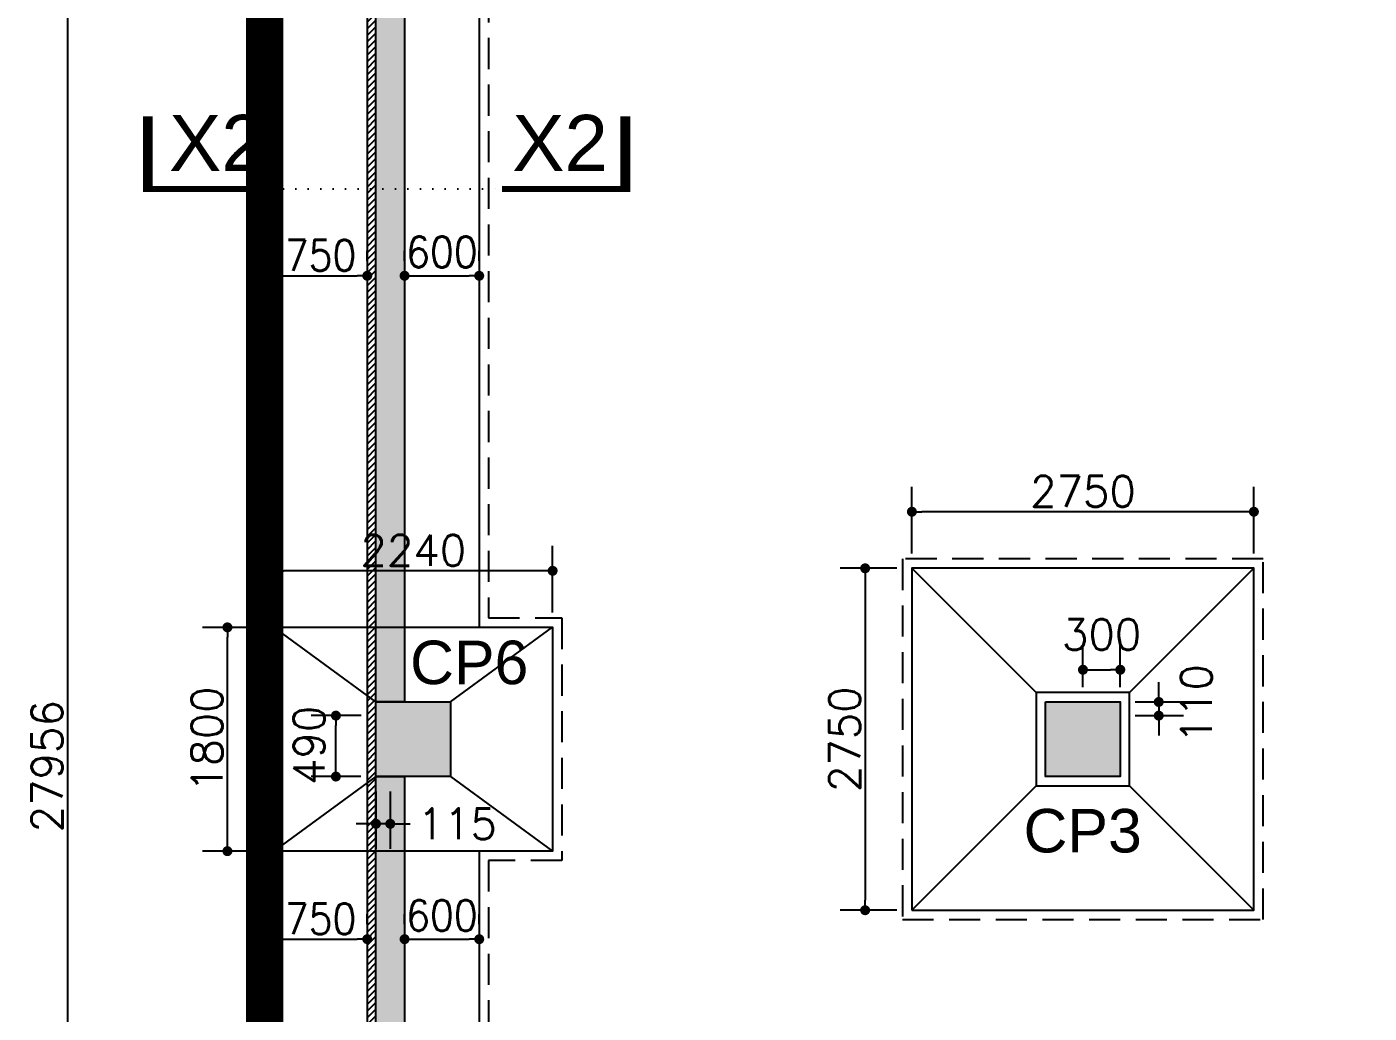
# Model space of a CAD drawing. Extents: x -200722 to 834823, y -494970 to 88783.
# Drawn here: x 452910 to 463699, y 36136 to 44069 of the extents above; entities that cross this region are included whole.
import ezdxf
from ezdxf.enums import TextEntityAlignment as Align

# ---------------------------------------------------------------- set-up
doc = ezdxf.new("R2010")
doc.units = 0
doc.header["$LTSCALE"] = 100
doc.header["$MEASUREMENT"] = 0
doc.header["$PDMODE"] = 34
doc.linetypes.add('DOT', pattern=[0.25, 0, -0.25])
doc.linetypes.add('HIDDEN', pattern=[0.375, 0.25, -0.125])
doc.layers.get('0').update_dxf_attribs({"linetype": 'CONTINUOUS'})
doc.layers.get('DEFPOINTS').update_dxf_attribs({"linetype": 'CONTINUOUS'})
for name, color, linetype in [('BEAM', 4, 'CONTINUOUS'), ('COL', 150, 'CONTINUOUS'), ('DIM', 3, 'CONTINUOUS'), ('F_EXEC', 3, 'HIDDEN'), ('F_FTG1', 11, 'CONTINUOUS'), ('RCCWALL', 6, 'CONTINUOUS'), ('TEXT', 2, 'CONTINUOUS')]:
    doc.layers.add(name, color=color, linetype=linetype)
doc.layers.add('HATCH', color=252, linetype='CONTINUOUS', lineweight=30)
doc.styles.add('AR', font='arial.ttf')
doc.styles.add('ROMANS', font='romans.shx')
doc.styles.get("Standard").update_dxf_attribs({"font": 'simplex.shx'})
doc.styles.add('TIMES-N', font='arial.ttf')
doc.dimstyles.new('STANDARD$0', dxfattribs={"dimtxt": 2.5, "dimasz": 2.5, "dimexe": 2, "dimexo": 0.7, "dimgap": 0.9, "dimtad": 1, "dimdec": 0, "dimdsep": 46, "dimtxsty": 'ROMANS', "dimcen": 0.09, "dimclrd": 4, "dimclre": 4, "dimclrt": 3, "dimadec": 0, "dimazin": 0, "dimtfac": 1, "dimtdec": 0, "dimtmove": 0, "dimatfit": 3, "dimfxl": 1, "dimtolj": 1, "dimtzin": 0, "dimarcsym": 0})

# ---------------------------------------------------------------- blocks, each defined once
blk = doc.blocks.new('DOT')
at = {"color": 0, "linetype": 'ByBlock'}
blk.add_line((-0.5, 0), (-1, 0), dxfattribs=at)
at = {"color": 0, "linetype": 'ByBlock', "const_width": 0.5}
blk.add_lwpolyline([(-0.25, 0, 1), (0.25, 0, 1)], format="xyb", close=True, dxfattribs=at)
blk = doc.blocks.new('*D2651')
at = {"layer": 'BEAM', "color": 0, "lineweight": -2, "transparency": 16777216}
for p, q in [((461399, 38759), (461399, 39098)), ((461699, 38759), (461699, 39098)), ((461479, 38898), (461619, 38898))]:
    blk.add_line(p, q, dxfattribs=at)
at = {"layer": 'DEFPOINTS', "color": 0, "lineweight": -3, "ltscale": 0.4, "transparency": 16777216}
for p in [(461699, 38898), (461399, 38639), (461699, 38639)]:
    blk.add_point(p, dxfattribs=at)
at = {"layer": 'BEAM', "color": 0, "lineweight": -2, "ltscale": 0.4, "transparency": 16777216, "xscale": 80, "yscale": 80, "zscale": 80, "rotation": 180}
blk.add_blockref('DOT', (461399, 38898), dxfattribs=at)
at = {"layer": 'BEAM', "color": 0, "lineweight": -2, "ltscale": 0.4, "transparency": 16777216, "xscale": 80, "yscale": 80, "zscale": 80}
blk.add_blockref('DOT', (461699, 38898), dxfattribs=at)
at = {"layer": 'BEAM', "color": 0, "ltscale": 0.4, "transparency": 16777216, "insert": (461549, 39182), "char_height": 248, "attachment_point": 5}
blk.add_mtext('\\A1;300', dxfattribs=at)
blk = doc.blocks.new('_DOT')
at = {"color": 0, "linetype": 'ByBlock'}
blk.add_line((-0.5, 0), (-1, 0), dxfattribs=at)
at = {"color": 0, "linetype": 'ByBlock', "const_width": 0.5}
blk.add_lwpolyline([(-0.25, 0, 1), (0.25, 0, 1)], format="xyb", close=True, dxfattribs=at)
blk = doc.blocks.new('*D2652')
at = {"layer": 'BEAM', "color": 0, "lineweight": -2, "transparency": 16777216}
for p, q in [((462008, 38719), (462008, 38799)), ((461819, 38639), (462208, 38639)), ((462008, 38639), (462008, 38529)), ((461819, 38529), (462208, 38529)), ((462008, 38449), (462008, 38369))]:
    blk.add_line(p, q, dxfattribs=at)
at = {"layer": 'DEFPOINTS', "color": 0, "lineweight": -3, "ltscale": 0.4, "transparency": 16777216}
for p in [(461699, 38639), (461699, 38529), (462008, 38529)]:
    blk.add_point(p, dxfattribs=at)
at = {"layer": 'BEAM', "color": 0, "lineweight": -2, "ltscale": 0.4, "transparency": 16777216, "xscale": 80, "yscale": 80, "zscale": 80}
for p, rotation in [((462008, 38639), 270), ((462008, 38529), 90)]:
    blk.add_blockref('DOT', p, dxfattribs=dict(at, rotation=rotation))
at = {"layer": 'BEAM', "color": 0, "ltscale": 0.4, "transparency": 16777216, "insert": (462310, 38624), "char_height": 248, "attachment_point": 5, "rotation": 90}
blk.add_mtext('\\A1;110', dxfattribs=at)
blk = doc.blocks.new('*D2738')
at = {"layer": 'BEAM', "color": 0, "lineweight": -2, "transparency": 16777216}
for p, q in [((454896, 36851), (454896, 36931)), ((455646, 36851), (455646, 36931)), ((454976, 36731), (455566, 36731))]:
    blk.add_line(p, q, dxfattribs=at)
at = {"layer": 'DEFPOINTS', "color": 0, "lineweight": -3, "ltscale": 0.4, "transparency": 16777216}
for p in [(454896, 36731), (455646, 36731), (455646, 36731)]:
    blk.add_point(p, dxfattribs=at)
at = {"layer": 'BEAM', "color": 0, "lineweight": -2, "ltscale": 0.4, "transparency": 16777216, "xscale": 80, "yscale": 80, "zscale": 80, "rotation": 180}
blk.add_blockref('DOT', (454896, 36731), dxfattribs=at)
at = {"layer": 'BEAM', "color": 0, "lineweight": -2, "ltscale": 0.4, "transparency": 16777216, "xscale": 80, "yscale": 80, "zscale": 80}
blk.add_blockref('DOT', (455646, 36731), dxfattribs=at)
at = {"layer": 'BEAM', "color": 0, "ltscale": 0.4, "transparency": 16777216, "insert": (455271, 36895), "char_height": 248, "attachment_point": 5}
blk.add_mtext('\\A1;{\\W0.9;750}', dxfattribs=at)
blk = doc.blocks.new('*D2739')
at = {"layer": 'BEAM', "color": 0, "lineweight": -2, "transparency": 16777216}
for p, q in [((455946, 36851), (455946, 36931)), ((456546, 36851), (456546, 36931)), ((456026, 36731), (456466, 36731))]:
    blk.add_line(p, q, dxfattribs=at)
at = {"layer": 'DEFPOINTS', "color": 0, "lineweight": -3, "ltscale": 0.4, "transparency": 16777216}
for p in [(455946, 36731), (456546, 36731), (456546, 36731)]:
    blk.add_point(p, dxfattribs=at)
at = {"layer": 'BEAM', "color": 0, "lineweight": -2, "ltscale": 0.4, "transparency": 16777216, "xscale": 80, "yscale": 80, "zscale": 80, "rotation": 180}
blk.add_blockref('DOT', (455946, 36731), dxfattribs=at)
at = {"layer": 'BEAM', "color": 0, "lineweight": -2, "ltscale": 0.4, "transparency": 16777216, "xscale": 80, "yscale": 80, "zscale": 80}
blk.add_blockref('DOT', (456546, 36731), dxfattribs=at)
at = {"layer": 'BEAM', "color": 0, "ltscale": 0.4, "transparency": 16777216, "insert": (456246, 36922), "char_height": 248, "attachment_point": 5}
blk.add_mtext('\\A1;{\\W0.9;600}', dxfattribs=at)
blk = doc.blocks.new('*D2827')
at = {"layer": 'BEAM', "color": 0, "lineweight": -2, "transparency": 16777216}
for p, q in [((455716, 37920), (455716, 37459)), ((455831, 37919), (455831, 37459)), ((455636, 37659), (455556, 37659)), ((455831, 37659), (455716, 37659)), ((455911, 37659), (455991, 37659))]:
    blk.add_line(p, q, dxfattribs=at)
at = {"layer": 'DEFPOINTS', "color": 0, "lineweight": -3, "ltscale": 0.4, "transparency": 16777216}
for p in [(455716, 38040), (455831, 38039), (455716, 37659)]:
    blk.add_point(p, dxfattribs=at)
at = {"layer": 'BEAM', "color": 0, "lineweight": -2, "ltscale": 0.4, "transparency": 16777216, "xscale": 80, "yscale": 80, "zscale": 80}
blk.add_blockref('DOT', (455716, 37659), dxfattribs=at)
at = {"layer": 'BEAM', "color": 0, "lineweight": -2, "ltscale": 0.4, "transparency": 16777216, "xscale": 80, "yscale": 80, "zscale": 80, "rotation": 180}
blk.add_blockref('DOT', (455831, 37659), dxfattribs=at)
at = {"layer": 'BEAM', "color": 0, "ltscale": 0.4, "transparency": 16777216, "insert": (456369, 37659), "char_height": 248, "attachment_point": 5}
blk.add_mtext('\\A1;115', dxfattribs=at)
blk = doc.blocks.new('*D2828')
at = {"layer": 'BEAM', "color": 0, "lineweight": -2, "transparency": 16777216}
for p, q in [((455596, 38529), (455194, 38529)), ((455394, 38119), (455394, 38449)), ((455595, 38039), (455194, 38039))]:
    blk.add_line(p, q, dxfattribs=at)
at = {"layer": 'DEFPOINTS', "color": 0, "lineweight": -3, "ltscale": 0.4, "transparency": 16777216}
for p in [(455394, 38529), (455716, 38529), (455715, 38039)]:
    blk.add_point(p, dxfattribs=at)
at = {"layer": 'BEAM', "color": 0, "lineweight": -2, "ltscale": 0.4, "transparency": 16777216, "xscale": 80, "yscale": 80, "zscale": 80}
for p, rotation in [((455394, 38529), 90), ((455394, 38039), 270)]:
    blk.add_blockref('DOT', p, dxfattribs=dict(at, rotation=rotation))
at = {"layer": 'BEAM', "color": 0, "ltscale": 0.4, "transparency": 16777216, "insert": (455178, 38290), "char_height": 248, "attachment_point": 5, "rotation": 90}
blk.add_mtext('\\A1;490', dxfattribs=at)
blk = doc.blocks.new('*D2829')
at = {"layer": 'BEAM', "color": 0, "lineweight": -2, "transparency": 16777216}
for p, q in [((454896, 39359), (454896, 39894)), ((457136, 39359), (457136, 39894)), ((457056, 39694), (454976, 39694))]:
    blk.add_line(p, q, dxfattribs=at)
at = {"layer": 'DEFPOINTS', "color": 0, "lineweight": -3, "ltscale": 0.4, "transparency": 16777216}
for p in [(454896, 39694), (454896, 39239), (457136, 39239)]:
    blk.add_point(p, dxfattribs=at)
at = {"layer": 'BEAM', "color": 0, "lineweight": -2, "ltscale": 0.4, "transparency": 16777216, "xscale": 80, "yscale": 80, "zscale": 80, "rotation": 180}
blk.add_blockref('DOT', (454896, 39694), dxfattribs=at)
at = {"layer": 'BEAM', "color": 0, "lineweight": -2, "ltscale": 0.4, "transparency": 16777216, "xscale": 80, "yscale": 80, "zscale": 80}
blk.add_blockref('DOT', (457136, 39694), dxfattribs=at)
at = {"layer": 'BEAM', "color": 0, "ltscale": 0.4, "transparency": 16777216, "insert": (456016, 39858), "char_height": 248, "attachment_point": 5}
blk.add_mtext('\\A1;2240', dxfattribs=at)
blk = doc.blocks.new('*D2830')
at = {"layer": 'BEAM', "color": 0, "lineweight": -2, "transparency": 16777216}
for p, q in [((454776, 39239), (454322, 39239)), ((454522, 37519), (454522, 39159)), ((454776, 37439), (454322, 37439))]:
    blk.add_line(p, q, dxfattribs=at)
at = {"layer": 'DEFPOINTS', "color": 0, "lineweight": -3, "ltscale": 0.4, "transparency": 16777216}
for p in [(454522, 39239), (454896, 39239), (454896, 37439)]:
    blk.add_point(p, dxfattribs=at)
at = {"layer": 'BEAM', "color": 0, "lineweight": -2, "ltscale": 0.4, "transparency": 16777216, "xscale": 80, "yscale": 80, "zscale": 80}
for p, rotation in [((454522, 39239), 90), ((454522, 37439), 270)]:
    blk.add_blockref('DOT', p, dxfattribs=dict(at, rotation=rotation))
at = {"layer": 'BEAM', "color": 0, "ltscale": 0.4, "transparency": 16777216, "insert": (454358, 38339), "char_height": 248, "attachment_point": 5, "rotation": 90}
blk.add_mtext('\\A1;1800', dxfattribs=at)
blk = doc.blocks.new('*D2895')
at = {"layer": 'BEAM', "color": 0, "lineweight": -2, "transparency": 16777216}
for p, q in [((454896, 42187), (454896, 42267)), ((455646, 42187), (455646, 42267)), ((454976, 42067), (455566, 42067))]:
    blk.add_line(p, q, dxfattribs=at)
at = {"layer": 'DEFPOINTS', "color": 0, "lineweight": -3, "ltscale": 0.4, "transparency": 16777216}
for p in [(454896, 42067), (455646, 42067), (455646, 42067)]:
    blk.add_point(p, dxfattribs=at)
at = {"layer": 'BEAM', "color": 0, "lineweight": -2, "ltscale": 0.4, "transparency": 16777216, "xscale": 80, "yscale": 80, "zscale": 80, "rotation": 180}
blk.add_blockref('DOT', (454896, 42067), dxfattribs=at)
at = {"layer": 'BEAM', "color": 0, "lineweight": -2, "ltscale": 0.4, "transparency": 16777216, "xscale": 80, "yscale": 80, "zscale": 80}
blk.add_blockref('DOT', (455646, 42067), dxfattribs=at)
at = {"layer": 'BEAM', "color": 0, "ltscale": 0.4, "transparency": 16777216, "insert": (455271, 42231), "char_height": 248, "attachment_point": 5}
blk.add_mtext('\\A1;{\\W0.9;750}', dxfattribs=at)
blk = doc.blocks.new('*D2896')
at = {"layer": 'BEAM', "color": 0, "lineweight": -2, "transparency": 16777216}
for p, q in [((455946, 42187), (455946, 42267)), ((456546, 42187), (456546, 42267)), ((456026, 42067), (456466, 42067))]:
    blk.add_line(p, q, dxfattribs=at)
at = {"layer": 'DEFPOINTS', "color": 0, "lineweight": -3, "ltscale": 0.4, "transparency": 16777216}
for p in [(455946, 42067), (456546, 42067), (456546, 42067)]:
    blk.add_point(p, dxfattribs=at)
at = {"layer": 'BEAM', "color": 0, "lineweight": -2, "ltscale": 0.4, "transparency": 16777216, "xscale": 80, "yscale": 80, "zscale": 80, "rotation": 180}
blk.add_blockref('DOT', (455946, 42067), dxfattribs=at)
at = {"layer": 'BEAM', "color": 0, "lineweight": -2, "ltscale": 0.4, "transparency": 16777216, "xscale": 80, "yscale": 80, "zscale": 80}
blk.add_blockref('DOT', (456546, 42067), dxfattribs=at)
at = {"layer": 'BEAM', "color": 0, "ltscale": 0.4, "transparency": 16777216, "insert": (456246, 42258), "char_height": 248, "attachment_point": 5}
blk.add_mtext('\\A1;{\\W0.9;600}', dxfattribs=at)
blk = doc.blocks.new('*D2911')
at = {"layer": 'BEAM', "color": 0, "lineweight": -2, "transparency": 16777216}
for p, q in [((460024, 39834), (460024, 40369)), ((462773, 39834), (462773, 40369)), ((462693, 40169), (460104, 40169))]:
    blk.add_line(p, q, dxfattribs=at)
at = {"layer": 'DEFPOINTS', "color": 0, "lineweight": -3, "ltscale": 0.4, "transparency": 16777216}
for p in [(460024, 40169), (460024, 39714), (462773, 39714)]:
    blk.add_point(p, dxfattribs=at)
at = {"layer": 'BEAM', "color": 0, "lineweight": -2, "ltscale": 0.4, "transparency": 16777216, "xscale": 80, "yscale": 80, "zscale": 80, "rotation": 180}
blk.add_blockref('DOT', (460024, 40169), dxfattribs=at)
at = {"layer": 'BEAM', "color": 0, "lineweight": -2, "ltscale": 0.4, "transparency": 16777216, "xscale": 80, "yscale": 80, "zscale": 80}
blk.add_blockref('DOT', (462773, 40169), dxfattribs=at)
at = {"layer": 'BEAM', "color": 0, "ltscale": 0.4, "transparency": 16777216, "insert": (461399, 40333), "char_height": 248, "attachment_point": 5}
blk.add_mtext('\\A1;2750', dxfattribs=at)
blk = doc.blocks.new('*D2912')
at = {"layer": 'BEAM', "color": 0, "lineweight": -2, "transparency": 16777216}
for p, q in [((459904, 39714), (459448, 39714)), ((459648, 39634), (459648, 37044)), ((459904, 36964), (459448, 36964))]:
    blk.add_line(p, q, dxfattribs=at)
at = {"layer": 'DEFPOINTS', "color": 0, "lineweight": -3, "ltscale": 0.4, "transparency": 16777216}
for p in [(460024, 39714), (459648, 36964), (460024, 36964)]:
    blk.add_point(p, dxfattribs=at)
at = {"layer": 'BEAM', "color": 0, "lineweight": -2, "ltscale": 0.4, "transparency": 16777216, "xscale": 80, "yscale": 80, "zscale": 80}
for p, rotation in [((459648, 39714), 90), ((459648, 36964), 270)]:
    blk.add_blockref('DOT', p, dxfattribs=dict(at, rotation=rotation))
at = {"layer": 'BEAM', "color": 0, "ltscale": 0.4, "transparency": 16777216, "insert": (459484, 38339), "char_height": 248, "attachment_point": 5, "rotation": 90}
blk.add_mtext('\\A1;2750', dxfattribs=at)
blk = doc.blocks.new('*D2917')
at = {"layer": 'BEAM', "color": 0, "lineweight": -2, "transparency": 16777216}
for p, q in [((454987, 52100), (453036, 52100)), ((453236, 52020), (453236, 24224)), ((455284, 24144), (453036, 24144))]:
    blk.add_line(p, q, dxfattribs=at)
at = {"layer": 'DEFPOINTS', "color": 0, "lineweight": -3, "ltscale": 0.4, "transparency": 16777216}
for p in [(455107, 52100), (453236, 24144), (455404, 24144)]:
    blk.add_point(p, dxfattribs=at)
at = {"layer": 'BEAM', "color": 0, "lineweight": -2, "ltscale": 0.4, "transparency": 16777216, "xscale": 80, "yscale": 80, "zscale": 80}
for p, rotation in [((453236, 52100), 90), ((453236, 24144), 270)]:
    blk.add_blockref('DOT', p, dxfattribs=dict(at, rotation=rotation))
at = {"layer": 'BEAM', "color": 0, "ltscale": 0.4, "transparency": 16777216, "insert": (453072, 38122), "char_height": 248, "attachment_point": 5, "rotation": 90}
blk.add_mtext('\\A1;27956', dxfattribs=at)

msp = doc.modelspace()

# ---------------------------------------------------------------- hatches: boundary and pattern name
at = {"layer": 'DIM', "ltscale": 0.4}
h = msp.add_hatch(dxfattribs=at)
h.set_pattern_fill('ANSI31', color=256, scale=300, style=0)
h.set_pattern_definition([(45, (191292.92, 0), (-26.5165043, 26.5165043), [])])
h.paths.add_polyline_path([(455715.5, 51274.9), (455645.5, 51274.9), (455645.5, 25039.4), (455715.5, 25039.4)])
at = {"layer": 'HATCH', "lineweight": -3, "ltscale": 0.4}
for points in [[(455715.5, 45404.4), (455945.5, 45404.4), (455945.5, 38639.4), (455715.5, 38639.4)], [(455715.5, 38039.4), (455945.5, 38039.4), (455945.5, 31909.4), (455715.5, 31909.4)]]:
    msp.add_hatch(color=256, dxfattribs=at).paths.add_polyline_path(points)
at = {"layer": 'HATCH', "ltscale": 0.4}
for points in [[(455715.5, 38639.4), (456315.5, 38639.4), (456315.5, 38039.4), (455715.5, 38039.4)], [(461098.5, 38639.4), (461698.5, 38639.4), (461698.5, 38039.4), (461098.5, 38039.4)]]:
    msp.add_hatch(color=256, dxfattribs=at).paths.add_polyline_path(points)

# ---------------------------------------------------------------- linework, layer by layer
at = {"color": 1, "linetype": 'DOT', "ltscale": 4}
msp.add_line((454871.5, 42765.1, 7446.6), (456730.1, 42765.1, 7446.6), dxfattribs=at)
at = {"color": 5, "lineweight": -3, "ltscale": 0.4, "const_width": 300, "elevation": 7446.6}
msp.add_lwpolyline([(454820.5, 52099.9), (518279.5, 52099.9), (518279.5, 24144.4), (454820.5, 24143.9), (454820.5, 52099.9)], dxfattribs=at)
at = {"layer": 'COL', "ltscale": 500, "elevation": 7446.6}
for points in [[(455715.5, 38639.4), (456315.5, 38639.4), (456315.5, 38039.4), (455715.5, 38039.4), (455715.5, 38639.4)], [(461098.5, 38639.4), (461698.5, 38639.4), (461698.5, 38039.4), (461098.5, 38039.4), (461098.5, 38639.4)]]:
    msp.add_lwpolyline(points, dxfattribs=at)
at = {"layer": 'DIM', "color": 1, "elevation": 7446.6}
for points in [[(453882.3, 43348.2, 80, 80, 0), (453882.3, 42765.1, 50, 50, 0), (454871.5, 42765.1, 50, 50, 0)], [(457719.3, 43348.2, 80, 80, 0), (457719.3, 42765.1, 50, 50, 0), (456730.1, 42765.1, 50, 50, 0)]]:
    msp.add_lwpolyline(points, format="xyseb", dxfattribs=at)
at = {"layer": 'F_EXEC', "ltscale": 10}
for p, q in [((454820.5, 25814.4, 7446.6), (454820.5, 52099.9, 7446.6)), ((456620.5, 44729.4, 7446.6), (456620.5, 39314.4, 7446.6)), ((456620.5, 37364.4, 7446.6), (456620.5, 32584.4, 7446.6))]:
    msp.add_line(p, q, dxfattribs=at)
at = {"layer": 'F_EXEC', "ltscale": 10, "elevation": 7446.6}
msp.add_lwpolyline([(459948.5, 36889.4), (462848.5, 36889.4), (462848.5, 39789.4), (459948.5, 39789.4)], close=True, dxfattribs=at)
msp.add_lwpolyline([(456620.5, 39314.4), (457210.5, 39314.4), (457210.5, 37364.4), (456620.5, 37364.4)], dxfattribs=at)
at = {"layer": 'F_FTG1', "ltscale": 0.4}
for p, q in [((454895.5, 26464.4, 7446.6), (454895.5, 52024.9, 7446.6)), ((456545.5, 44804.4, 7446.6), (456545.5, 39239.4, 7446.6)), ((461023.6, 38714.4, 7446.6), (460023.8, 39714.4, 7446.6)), ((461773.5, 38714.4, 7446.6), (462773.3, 39714.4, 7446.6)), ((455715.5, 38639.4, -2897.2), (454895.5, 39239.4, 7446.6)), ((456315.5, 38639.4, 7446.6), (457135.5, 39239.4, 7446.6)), ((455715.4, 38039.4, -2897.2), (454895.5, 37439.4, 7446.6)), ((456315.5, 38039.4, 7446.6), (457135.5, 37439.4, 7446.6)), ((461023.5, 37964.4, 7446.6), (460023.5, 36964.6, 7446.6)), ((461773.5, 37964.4, 7446.6), (462773.5, 36964.6, 7446.6)), ((456545.5, 37439.4, 7446.6), (456545.5, 32509.4, 7446.6))]:
    msp.add_line(p, q, dxfattribs=at)
at = {"layer": 'F_FTG1', "ltscale": 0.4, "elevation": 7446.6}
for points in [[(460023.5, 36964.4), (462773.5, 36964.4), (462773.5, 39714.4), (460023.5, 39714.4)], [(454895.5, 37439.4), (454895.5, 39239.4), (457135.5, 39239.4), (457135.5, 37439.4)], [(461023.5, 37964.4), (461773.5, 37964.4), (461773.5, 38714.4), (461023.5, 38714.4)]]:
    msp.add_lwpolyline(points, close=True, dxfattribs=at)
at = {"layer": 'RCCWALL', "color": 1, "ltscale": 0.4, "elevation": 7446.6}
msp.add_lwpolyline([(455715.5, 51274.9), (455645.5, 51274.9), (455645.5, 25039.4), (455715.5, 25039.4)], close=True, dxfattribs=at)
at = {"layer": 'RCCWALL', "color": 42, "ltscale": 0.4, "elevation": 7446.6}
for points in [[(455715.5, 45404.4), (455945.5, 45404.4), (455945.5, 38639.4), (455715.5, 38639.4)], [(455715.5, 38039.4), (455945.5, 38039.4), (455945.5, 31909.4), (455715.5, 31909.4)]]:
    msp.add_lwpolyline(points, close=True, dxfattribs=at)

# ---------------------------------------------------------------- texts
at = {"layer": 'TEXT', "style": 'TIMES-N'}
for p in [(454053, 43135.6, 7446.6), (456811.7, 43135.6, 7446.6)]:
    msp.add_text('X2', height=450, dxfattribs=at).set_placement(p, align=Align.MIDDLE_LEFT)
at = {"layer": 'TEXT', "style": 'AR'}
for s, p in [('CP6', (455990.1, 38782.1)), ('CP3', (460921.1, 37428.6, -14893.2))]:
    msp.add_text(s, height=350, dxfattribs=at).set_placement(p)

# ---------------------------------------------------------------- dimensions: what is measured, and where the dimension line sits
at = {"layer": 'BEAM'}
for base, p1, p2, angle, picture, middle in [((453236.3, 24143.9), (455106.6, 52099.9, 7446.6), (455404.3, 24143.9, 5359.4), 90, '*D2917', (453072.3, 38121.9)), ((454895.5, 39693.6), (457135.5, 39239.4, 7446.6), (454895.5, 39239.4, 7446.6), 180, '*D2829', (456015.5, 39857.6)), ((459647.9, 36964.4), (460023.8, 39714.4, 7446.6), (460023.5, 36964.4, 7446.6), 90, '*D2912', (459483.9, 38339.4)), ((454522.3, 39239.4), (454895.5, 37439.4, 7446.6), (454895.5, 39239.4, 7446.6), 90, '*D2830', (454358.3, 38339.4))]:
    dim = msp.add_linear_dim(base=base, p1=p1, p2=p2, angle=angle, dimstyle='STANDARD$0', override={"dimscale": 8, "dimtxt": 31, "dimasz": 10, "dimexe": 25, "dimexo": 15, "dimgap": 5, "dimzin": 3, "dimtxsty": 'Standard', "dimblk": 'DOT', "dimcen": 3, "dimdle": 1, "dimclrd": 0, "dimclre": 0, "dimclrt": 0, "dimtmove": 2, "dimldrblk": 'DOT', "dimtzin": 3}, dxfattribs=at)
    dim.commit()
    dim.dimension.update_dxf_attribs({"geometry": picture, "text_midpoint": middle})
for base, p1, p2, picture, middle in [((456545.5, 42067.2, -7446.6), (455945.5, 42067.2), (456545.5, 42067.2), '*D2896', (456245.5, 42258.1, -7446.6)), ((456545.5, 36730.9), (455945.5, 36730.9, 7446.6), (456545.5, 36730.9, 7446.6), '*D2739', (456245.5, 36921.8))]:
    dim = msp.add_linear_dim(base=base, p1=p1, p2=p2, text='{\\W0.9;<>}', dimstyle='STANDARD$0', override={"dimscale": 8, "dimtxt": 31, "dimasz": 10, "dimexe": 25, "dimexo": 15, "dimgap": 5, "dimzin": 3, "dimtxsty": 'Standard', "dimblk": 'DOT', "dimcen": 3, "dimdle": 1, "dimclrd": 0, "dimclre": 0, "dimclrt": 0, "dimtmove": 2, "dimldrblk": 'DOT', "dimtzin": 3}, dxfattribs=at)
    dim.commit()
    dim.dimension.update_dxf_attribs({"geometry": picture, "text_midpoint": middle, "dimtype": 160})
for base, p1, p2, picture, middle in [((455645.5, 42067.2, -7446.6), (454895.5, 42067.2), (455645.5, 42067.2), '*D2895', (455270.5, 42231.2, -7446.6)), ((455645.5, 36730.9), (454895.5, 36730.9, 7446.6), (455645.5, 36730.9, 7446.6), '*D2738', (455270.5, 36894.9))]:
    dim = msp.add_linear_dim(base=base, p1=p1, p2=p2, text='{\\W0.9;<>}', dimstyle='STANDARD$0', override={"dimscale": 8, "dimtxt": 31, "dimasz": 10, "dimexe": 25, "dimexo": 15, "dimgap": 5, "dimzin": 3, "dimtxsty": 'Standard', "dimblk": 'DOT', "dimcen": 3, "dimdle": 1, "dimclrd": 0, "dimclre": 0, "dimclrt": 0, "dimtmove": 2, "dimldrblk": 'DOT', "dimtzin": 3}, dxfattribs=at)
    dim.commit()
    dim.dimension.update_dxf_attribs({"geometry": picture, "text_midpoint": middle})
dim = msp.add_linear_dim(base=(460023.7594, 40169.0469), p1=(462773.3408, 39714.3939, 7446.621), p2=(460023.7594, 39714.3939, 7446.621), dimstyle='STANDARD$0', override={"dimscale": 8, "dimtxt": 31, "dimasz": 10, "dimexe": 25, "dimexo": 15, "dimgap": 5, "dimzin": 3, "dimtxsty": 'Standard', "dimblk": 'DOT', "dimcen": 3, "dimdle": 1, "dimclrd": 0, "dimclre": 0, "dimclrt": 0, "dimtmove": 2, "dimldrblk": 'DOT', "dimtzin": 3}, dxfattribs=at)
dim.commit()
dim.dimension.update_dxf_attribs({"geometry": '*D2911', "text_midpoint": (461398.5501, 40333.0469)})
dim = msp.add_linear_dim(base=(461698.5, 38897.5), p1=(461398.5, 38639.4, 7446.6), p2=(461698.5, 38639.4, 7446.6), dimstyle='STANDARD$0', override={"dimscale": 8, "dimtxt": 31, "dimasz": 10, "dimexe": 25, "dimexo": 15, "dimgap": 5, "dimzin": 3, "dimtxsty": 'Standard', "dimblk": 'DOT', "dimcen": 3, "dimdle": 1, "dimclrd": 0, "dimclre": 0, "dimclrt": 0, "dimtmove": 2, "dimldrblk": 'DOT', "dimtzin": 3}, dxfattribs=at)
dim.commit()
dim.dimension.update_dxf_attribs({"geometry": '*D2651', "text_midpoint": (461548.5, 39181.7), "dimtype": 160})
for base, p1, p2, angle, picture, middle in [((462007.8, 38529.4), (461698.5, 38639.4, 7446.6), (461698.5, 38529.4, 7446.6), 90, '*D2652', (462310.2, 38623.7)), ((455393.8, 38529.4), (455715.4, 38039.4, -2897.2), (455715.5, 38529.4, 7446.6), 90, '*D2828', (455177.7, 38290)), ((455715.9656, 37658.7442), (455830.5424, 38039.3939, 7446.621), (455715.9656, 38039.8111, -2904.3486), 180, '*D2827', (456368.8911, 37658.7442))]:
    dim = msp.add_linear_dim(base=base, p1=p1, p2=p2, angle=angle, dimstyle='STANDARD$0', override={"dimscale": 8, "dimtxt": 31, "dimasz": 10, "dimexe": 25, "dimexo": 15, "dimgap": 5, "dimzin": 3, "dimtxsty": 'Standard', "dimblk": 'DOT', "dimcen": 3, "dimdle": 1, "dimclrd": 0, "dimclre": 0, "dimclrt": 0, "dimtmove": 2, "dimldrblk": 'DOT', "dimtzin": 3}, dxfattribs=at)
    dim.commit()
    dim.dimension.update_dxf_attribs({"geometry": picture, "text_midpoint": middle, "dimtype": 160})

doc.saveas('drawing.dxf')
